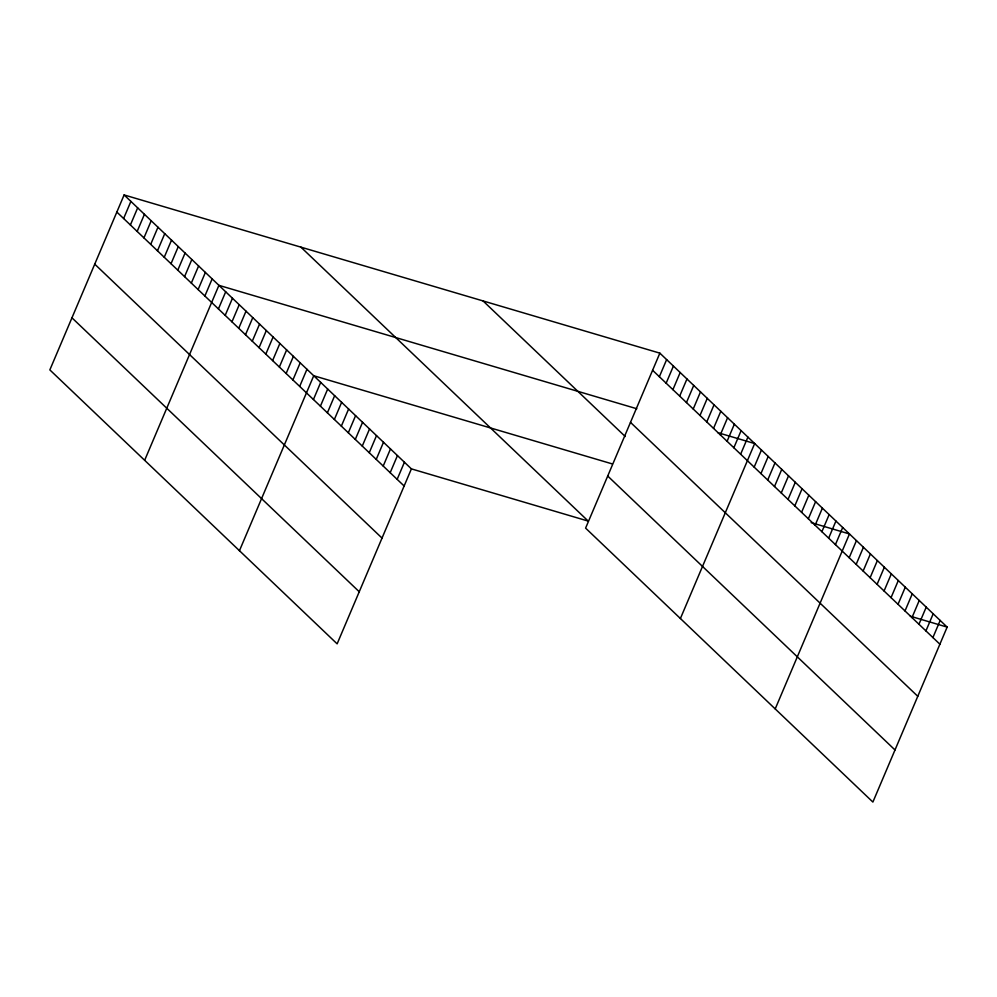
<?xml version="1.0" encoding="UTF-8"?>
<svg xmlns="http://www.w3.org/2000/svg" width="997" height="997" viewBox="0 0 997 997"><rect width="100%" height="100%" fill="white"/><g stroke="black" fill="none" stroke-linecap="round" stroke-linejoin="round"><path stroke-width="1.5" d="M124.114 194.938L49.85 369.899L337.136 643.85L411.4 468.877L124.114 194.938L659.864 353.15L947.15 627.101L872.886 802.062L585.6 528.123L659.864 353.15M123.616 218.517L130.894 201.394M130.395 224.973L137.661 207.85M137.162 231.429L144.428 214.318M143.942 237.897L151.208 220.773M150.709 244.352L157.975 227.229M157.476 250.808L164.742 233.684M164.256 257.263L171.521 240.14M171.023 263.719L178.289 246.595M177.79 270.175L185.068 253.051M184.57 276.63L191.835 259.519M191.337 283.086L198.602 265.975M198.116 289.554L205.382 272.43M204.884 296.009L212.149 278.886M144.652 460.302L218.916 285.341L636.809 408.745M218.43 308.92L225.696 291.797M225.197 315.376L232.463 298.253M231.965 321.832L239.23 304.708M238.744 328.287L246.01 311.176M245.511 334.743L252.777 317.632M252.278 341.211L259.556 324.087M259.058 347.666L266.324 330.543M265.825 354.122L273.091 336.998M272.605 360.578L279.87 343.454M279.372 367.033L286.638 349.91M286.139 373.489L293.405 356.365M292.919 379.944L300.184 362.833M299.686 386.412L306.951 369.289M239.454 550.705L313.731 375.744L611.959 463.817M313.432 399.51L320.698 382.399M320.411 406.165L327.677 389.054M327.39 412.82L334.656 395.697M334.369 419.475L341.635 402.352M341.348 426.13L348.614 409.007M348.314 432.785L355.593 415.662M355.293 439.428L362.559 422.317M362.272 446.083L369.538 428.959M369.251 452.738L376.517 435.614M376.23 459.393L383.496 442.269M383.209 466.048L390.475 448.924M390.176 472.703L397.454 455.579M397.155 479.345L404.421 462.234M659.366 376.729L666.632 359.618M666.146 383.197L673.411 366.073M672.913 389.653L680.178 372.529M679.68 396.108L686.958 378.985M686.459 402.564L693.725 385.44M693.227 409.019L700.492 391.896M699.994 415.475L707.272 398.351M706.773 421.93L714.039 404.807M713.54 428.386L720.806 411.275M720.32 434.854L727.586 417.731M727.087 441.31L734.353 424.186M733.854 447.765L741.12 430.642M740.634 454.221L747.9 437.097M680.403 618.514L754.667 443.553L717.84 432.673M754.168 467.132L761.446 450.008M760.948 473.587L768.213 456.464M767.715 480.043L774.981 462.932M774.495 486.511L781.76 469.388M781.262 492.967L788.527 475.843M788.029 499.422L795.294 482.299M794.808 505.878L802.074 488.754M801.576 512.333L808.841 495.21M808.343 518.789L815.608 501.665M815.122 525.245L822.388 508.134M821.889 531.7L829.155 514.589M828.657 538.168L835.935 521.045M835.436 544.624L842.702 527.5M775.205 708.917L849.469 533.956L811.172 522.64M849.182 557.734L856.448 540.611M856.161 564.389L863.427 547.266M863.14 571.032L870.406 553.921M870.119 577.687L877.385 560.563M877.086 584.342L884.364 567.218M884.065 590.997L891.33 573.873M891.044 597.652L898.309 580.528M898.023 604.294L905.288 587.183M905.002 610.949L912.267 593.838M911.981 617.604L919.246 600.481M918.947 624.259L926.225 607.136M925.926 630.914L933.192 613.791M932.905 637.569L940.171 620.446M411.4 468.877L588.205 521.095L300.92 247.156M910.323 616.221L947.15 627.101M652.599 370.273L939.884 644.212M630.49 422.367L917.776 696.305M483.071 300.944L625.269 436.549M607.709 476.03L894.994 749.968M116.848 212.062L404.134 486M94.74 264.155L382.025 538.093M71.958 317.819L359.244 591.757"/></g></svg>
